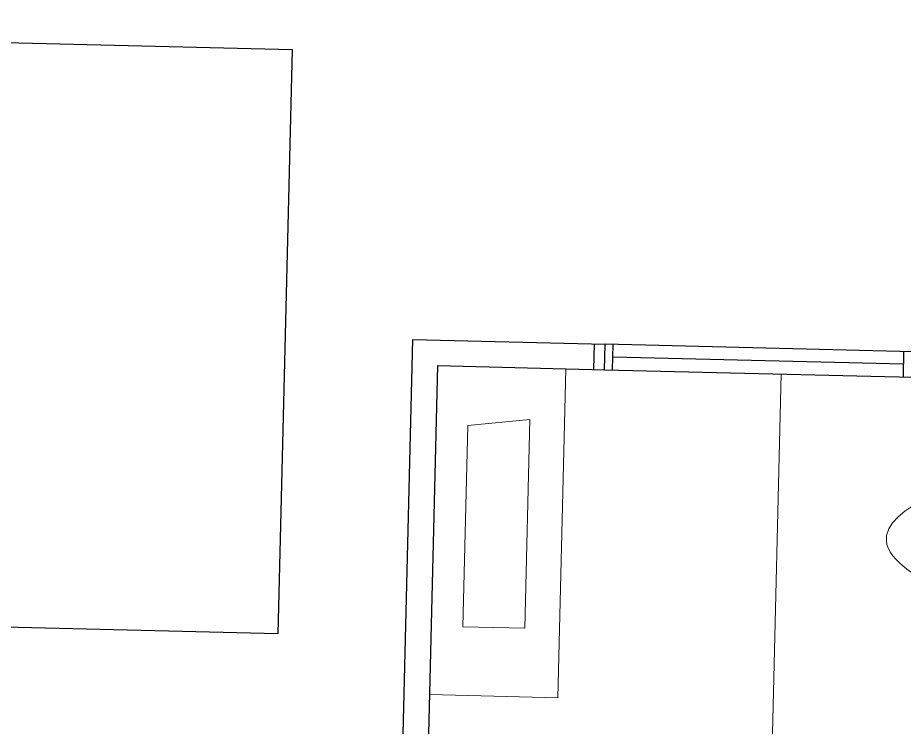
# Model space of a CAD drawing. Header units: millimetres. Extents: x 1418 to 1811, y 1796 to 1956.
# Drawn here: x 1496.933 to 1499.37, y 1828.6 to 1830.55 of the extents above; entities that cross this region are included whole.
import ezdxf

# ---------------------------------------------------------------- set-up
doc = ezdxf.new("R2010")
doc.units = ezdxf.units.MM
for name, color, linetype, lineweight in [('JANELAS', 5, 'Continuous', 25), ('layout', 253, 'Continuous', 13), ('LINHAGROSSA', 7, 'Continuous', 30)]:
    doc.layers.add(name, color=color, linetype=linetype, lineweight=lineweight)
doc.layers.add('VEGETAIS', color=3, linetype='Continuous')

msp = doc.modelspace()

# ---------------------------------------------------------------- linework, layer by layer
at = {"layer": 'JANELAS'}
for p, q in [((1499.3952, 1829.6324), (1498.5481, 1829.653)), ((1498.5686, 1829.5824), (1498.5703, 1829.6524)), ((1499.3679, 1829.5629), (1499.3696, 1829.633)), ((1499.3688, 1829.5979), (1498.5695, 1829.6174)), ((1498.5463, 1829.5829), (1499.3935, 1829.5623))]:
    msp.add_line(p, q, dxfattribs=at)
at = {"layer": 'layout'}
for p, q in [((1498.44, 1829.5855), (1498.418, 1828.6813)), ((1499.0063, 1828.5198), (1499.0319, 1829.5711)), ((1498.1572, 1828.8762), (1498.1707, 1829.4296)), ((1498.1707, 1829.4296), (1498.341, 1829.4463)), ((1498.341, 1829.4463), (1498.327, 1828.8721)), ((1498.327, 1828.8721), (1498.1572, 1828.8762)), ((1498.418, 1828.6813), (1498.0658, 1828.6899))]:
    msp.add_line(p, q, dxfattribs=at)
msp.add_spline([(1499.6744, 1829.0063), (1499.6439, 1829.2449), (1499.3213, 1829.1094), (1499.6744, 1829.0063), (1499.6795, 1829.0378)], degree=3, dxfattribs=at)
at = {"layer": 'LINHAGROSSA'}
for p, q in [((1497.9859, 1828.2848), (1498.0195, 1829.6658)), ((1498.0195, 1829.6658), (1498.5481, 1829.653)), ((1498.5169, 1829.5836), (1498.5186, 1829.6537)), ((1498.5463, 1829.5829), (1498.5481, 1829.653)), ((1498.0559, 1828.2831), (1498.0878, 1829.5941)), ((1498.0878, 1829.5941), (1498.5463, 1829.5829))]:
    msp.add_line(p, q, dxfattribs=at)
at = {"layer": 'VEGETAIS'}
msp.add_lwpolyline([(1497.6483, 1828.857), (1494.0778, 1828.9439), (1494.1169, 1830.5502), (1497.6874, 1830.4633)], close=True, dxfattribs=at)

doc.saveas('drawing.dxf')
